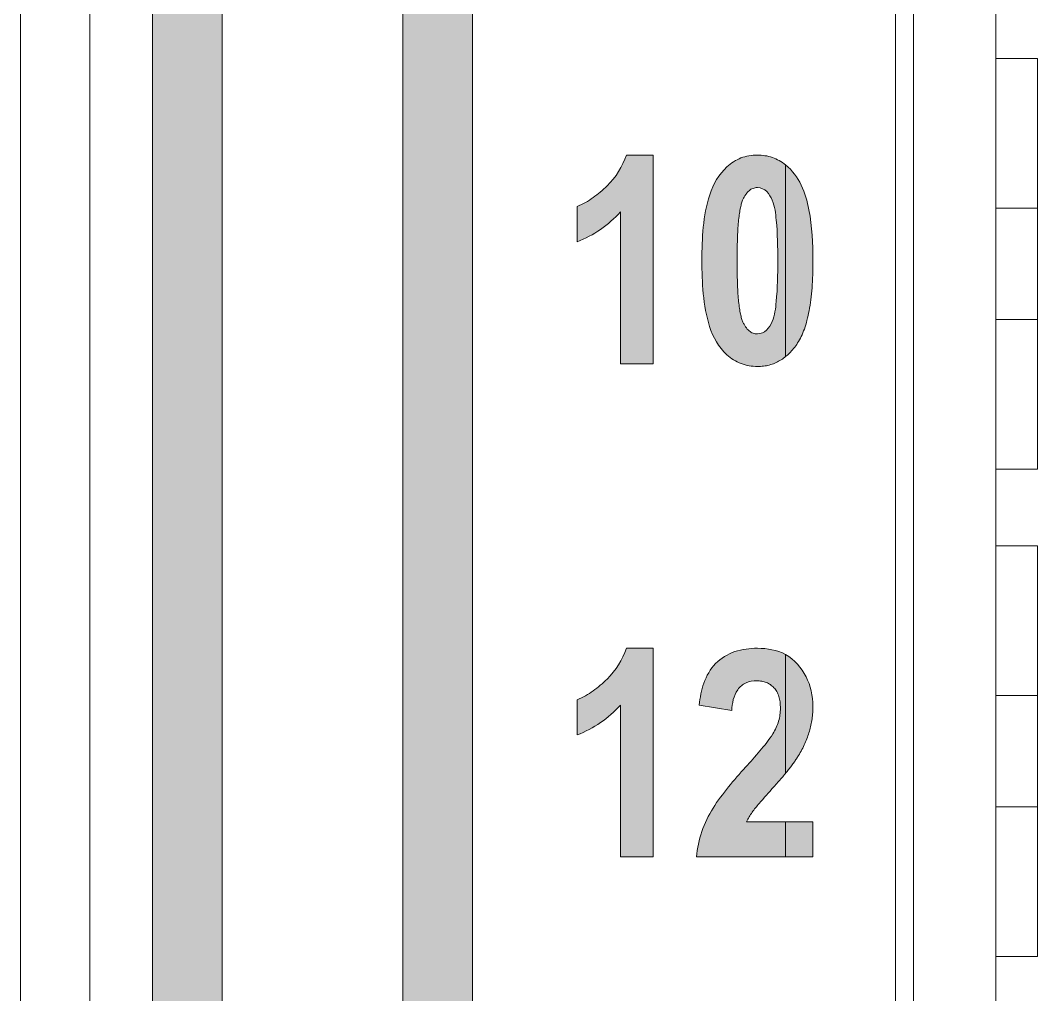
# Model space of a CAD drawing. Extents: x 222 to 1672, y 144 to 807.
# Drawn here: x 1401.44 to 1408.75, y 413.89 to 420.89 of the extents above; entities that cross this region are included whole.
import ezdxf

# ---------------------------------------------------------------- set-up
doc = ezdxf.new("R2010")
doc.units = 0
doc.header["$LTSCALE"] = 2
doc.header["$MEASUREMENT"] = 0
doc.layers.get('0').update_dxf_attribs({"linetype": 'CONTINUOUS'})
doc.layers.add('DIM', color=7, linetype='CONTINUOUS')

msp = doc.modelspace()

# ---------------------------------------------------------------- hatches: boundary and pattern name
at = {"lineweight": 5}
h = msp.add_hatch(color=256, dxfattribs=at)
edge = h.paths.add_edge_path(flags=0)
edge.add_line((1405.44373, 419.5492), (1405.44373, 419.29595))
edge.add_spline(control_points=[(1405.44373, 419.29595), (1405.50272, 419.31989), (1405.55932, 419.34837), (1405.66423, 419.421), (1405.71145, 419.46411), (1405.75542, 419.51024)], knot_values=[0, 0, 0, 0, 0.5, 0.5, 1, 1, 1, 1], weights=[1, 1, 1, 1, 1, 1], degree=3, periodic=0)
edge.add_line((1405.75542, 419.51024), (1405.75542, 418.41933))
edge.add_line((1405.75542, 418.41933), (1405.98918, 418.41933))
edge.add_line((1405.98918, 418.41933), (1405.98918, 419.91933))
edge.add_line((1405.98918, 419.91933), (1405.79712, 419.91933))
edge.add_spline(control_points=[(1405.79712, 419.91933), (1405.76935, 419.83563), (1405.72159, 419.75994), (1405.6274, 419.66693), (1405.59383, 419.6385), (1405.52311, 419.58747), (1405.48419, 419.5672), (1405.44373, 419.5492)], knot_values=[0, 0, 0, 0, 0.5, 0.5, 0.75, 0.75, 1, 1, 1, 1], weights=[1, 1, 1, 1, 1, 1, 1, 1], degree=3, periodic=0)
h = msp.add_hatch(color=256, dxfattribs=at)
edge = h.paths.add_edge_path(flags=0)
edge.add_spline(control_points=[(1406.33983, 419.16202), (1406.33982, 419.08184), (1406.34256, 419.00187), (1406.35802, 418.84274), (1406.37156, 418.76289), (1406.41927, 418.61047), (1406.46018, 418.5387), (1406.55029, 418.45701), (1406.58382, 418.43527), (1406.65973, 418.40618), (1406.69951, 418.40143), (1406.73979, 418.39985)], knot_values=[0, 0, 0, 0, 0.25, 0.25, 0.5, 0.5, 0.75, 0.75, 0.875, 0.875, 1, 1, 1, 1], weights=[1, 1, 1, 1, 1, 1, 1, 1, 1, 1, 1, 1], degree=3, periodic=0)
edge.add_spline(control_points=[(1406.73979, 418.39985), (1406.75434, 418.40037), (1406.78285, 418.40138), (1406.82448, 418.40966), (1406.86411, 418.42264), (1406.9015, 418.44151), (1406.92681, 418.45872), (1406.9399, 418.4691), (1406.94191, 418.47073)], knot_values=[0.7717282, 0.7717282, 0.7717282, 0.7717282, 0.8173051, 0.8610365, 0.9042897, 0.9476772, 0.991878, 1, 1, 1, 1], weights=[1, 1, 1, 1, 1, 1, 1, 1, 1], degree=3, periodic=0)
edge.add_line((1406.94191, 418.47073), (1406.94191, 419.84819))
edge.add_spline(control_points=[(1406.94191, 419.84819), (1406.91324, 419.87155), (1406.88134, 419.88987), (1406.81156, 419.91382), (1406.77531, 419.91798), (1406.73857, 419.91933)], knot_values=[0, 0, 0, 0, 0.5, 0.5, 1, 1, 1, 1], weights=[1, 1, 1, 1, 1, 1], degree=3, periodic=0)
edge.add_spline(control_points=[(1406.73857, 419.91933), (1406.69842, 419.9179), (1406.65806, 419.91239), (1406.58382, 419.88378), (1406.54956, 419.86131), (1406.46219, 419.78129), (1406.42108, 419.70952), (1406.34669, 419.48225), (1406.34145, 419.32124), (1406.33983, 419.16202)], knot_values=[0, 0, 0, 0, 0.125, 0.125, 0.25, 0.25, 0.5, 0.5, 1, 1, 1, 1], weights=[1, 1, 1, 1, 1, 1, 1, 1, 1, 1], degree=3, periodic=0)
edge = h.paths.add_edge_path(flags=0)
edge.add_spline(control_points=[(1406.73918, 418.63362), (1406.73378, 418.63393), (1406.723, 418.63455), (1406.70733, 418.63899), (1406.69241, 418.64605), (1406.67866, 418.65637), (1406.66571, 418.66943), (1406.6536, 418.68532), (1406.64243, 418.70406), (1406.63148, 418.72611), (1406.62241, 418.75397), (1406.61434, 418.78867), (1406.60793, 418.83123), (1406.60265, 418.88161), (1406.59802, 418.93986), (1406.59523, 419.00595), (1406.59337, 419.07983), (1406.59318, 419.13169), (1406.59308, 419.15898)], knot_values=[0, 0, 0, 0, 0.0276253, 0.0550696, 0.0826901, 0.1116479, 0.1424706, 0.1765148, 0.2135373, 0.2539204, 0.3021668, 0.3629611, 0.4359899, 0.522121, 0.6220587, 0.7347855, 0.8604046, 1, 1, 1, 1], weights=[1, 1, 1, 1, 1, 1, 1, 1, 1, 1, 1, 1, 1, 1, 1, 1, 1, 1, 1], degree=3, periodic=0)
edge.add_spline(control_points=[(1406.59308, 419.15898), (1406.59318, 419.18627), (1406.59337, 419.23823), (1406.59523, 419.31221), (1406.59802, 419.3784), (1406.60265, 419.43665), (1406.60795, 419.48714), (1406.61436, 419.52989), (1406.62234, 419.56482), (1406.63156, 419.59283), (1406.64237, 419.61504), (1406.65349, 419.63385), (1406.66592, 419.64946), (1406.67854, 419.66283), (1406.69242, 419.67311), (1406.70733, 419.68019), (1406.723, 419.68463), (1406.73378, 419.68525), (1406.73918, 419.68556)], knot_values=[0, 0, 0, 0, 0.1393219, 0.2652126, 0.3777186, 0.4774605, 0.5634228, 0.6368201, 0.6979994, 0.7461512, 0.7869217, 0.8238717, 0.8574401, 0.8885709, 0.917472, 0.9450383, 0.9724288, 1, 1, 1, 1], weights=[1, 1, 1, 1, 1, 1, 1, 1, 1, 1, 1, 1, 1, 1, 1, 1, 1, 1, 1], degree=3, periodic=0)
edge.add_spline(control_points=[(1406.73918, 419.68556), (1406.76436, 419.68417), (1406.78905, 419.6743), (1406.82342, 419.63881), (1406.83642, 419.61692), (1406.86497, 419.54861), (1406.86976, 419.50001), (1406.88379, 419.35425), (1406.88491, 419.25657), (1406.88529, 419.15898)], knot_values=[0, 0, 0, 0, 0.125, 0.125, 0.25, 0.25, 0.5, 0.5, 1, 1, 1, 1], weights=[1, 1, 1, 1, 1, 1, 1, 1, 1, 1], degree=3, periodic=0)
edge.add_spline(control_points=[(1406.88529, 419.15898), (1406.88491, 419.0611), (1406.88375, 418.96301), (1406.86953, 418.81709), (1406.86422, 418.76731), (1406.83505, 418.70025), (1406.82242, 418.67879), (1406.78764, 418.64397), (1406.76365, 418.63497), (1406.73918, 418.63362)], knot_values=[0, 0, 0, 0, 0.5, 0.5, 0.75, 0.75, 0.875, 0.875, 1, 1, 1, 1], weights=[1, 1, 1, 1, 1, 1, 1, 1, 1, 1], degree=3, periodic=0)
h = msp.add_hatch(color=256, dxfattribs=at)
edge = h.paths.add_edge_path(flags=0)
edge.add_line((1406.94191, 419.84819), (1406.94191, 418.47073))
edge.add_spline(control_points=[(1406.94191, 418.47073), (1406.95124, 418.47829), (1406.97163, 418.49665), (1407.00057, 418.52945), (1407.02967, 418.56939), (1407.05566, 418.61621), (1407.07818, 418.67061), (1407.09664, 418.73293), (1407.11208, 418.80302), (1407.12409, 418.88089), (1407.13233, 418.96667), (1407.13753, 419.06019), (1407.13819, 419.12519), (1407.13853, 419.15898)], knot_values=[0, 0, 0, 0, 0.0376311, 0.0858404, 0.1368698, 0.1922659, 0.2532903, 0.3211114, 0.3957387, 0.4781578, 0.5679838, 0.665787, 0.7717282, 0.7717282, 0.7717282, 0.7717282], weights=[1, 1, 1, 1, 1, 1, 1, 1, 1, 1, 1, 1, 1, 1], degree=3, periodic=0)
edge.add_spline(control_points=[(1407.13853, 419.15898), (1407.13729, 419.28224), (1407.13286, 419.4052), (1407.09745, 419.58705), (1407.08136, 419.64701), (1407.0279, 419.75831), (1406.9904, 419.80867), (1406.94191, 419.84819)], knot_values=[0, 0, 0, 0, 0.5, 0.5, 0.75, 0.75, 1, 1, 1, 1], weights=[1, 1, 1, 1, 1, 1, 1, 1], degree=3, periodic=0)
h = msp.add_hatch(color=256, dxfattribs=at)
edge = h.paths.add_edge_path(flags=0)
edge.add_line((1405.44373, 416.00569), (1405.44373, 415.75245))
edge.add_spline(control_points=[(1405.44373, 415.75245), (1405.50272, 415.77638), (1405.55932, 415.80486), (1405.66423, 415.87749), (1405.71145, 415.92061), (1405.75542, 415.96673)], knot_values=[0, 0, 0, 0, 0.5, 0.5, 1, 1, 1, 1], weights=[1, 1, 1, 1, 1, 1], degree=3, periodic=0)
edge.add_line((1405.75542, 415.96673), (1405.75542, 414.87582))
edge.add_line((1405.75542, 414.87582), (1405.98918, 414.87582))
edge.add_line((1405.98918, 414.87582), (1405.98918, 416.37582))
edge.add_line((1405.98918, 416.37582), (1405.79712, 416.37582))
edge.add_spline(control_points=[(1405.79712, 416.37582), (1405.76935, 416.29212), (1405.72159, 416.21643), (1405.6274, 416.12342), (1405.59383, 416.09499), (1405.52311, 416.04396), (1405.48419, 416.02369), (1405.44373, 416.00569)], knot_values=[0, 0, 0, 0, 0.5, 0.5, 0.75, 0.75, 1, 1, 1, 1], weights=[1, 1, 1, 1, 1, 1, 1, 1], degree=3, periodic=0)
h = msp.add_hatch(color=256, dxfattribs=at)
edge = h.paths.add_edge_path(flags=0)
edge.add_spline(control_points=[(1406.85028, 415.76097), (1406.82313, 415.71689), (1406.7899, 415.67744), (1406.72333, 415.59863), (1406.689, 415.56013), (1406.65457, 415.52172)], knot_values=[0, 0, 0, 0, 0.5, 0.5, 1, 1, 1, 1], weights=[1, 1, 1, 1, 1, 1], degree=3, periodic=0)
edge.add_spline(control_points=[(1406.65457, 415.52172), (1406.57084, 415.42804), (1406.48697, 415.33329), (1406.38727, 415.17396), (1406.35923, 415.11696), (1406.31959, 414.99928), (1406.30823, 414.93811), (1406.30087, 414.87582)], knot_values=[0, 0, 0, 0, 0.5, 0.5, 0.75, 0.75, 1, 1, 1, 1], weights=[1, 1, 1, 1, 1, 1, 1, 1], degree=3, periodic=0)
edge.add_line((1406.30087, 414.87582), (1406.94191, 414.87582))
edge.add_line((1406.94191, 414.87582), (1406.94191, 415.12907))
edge.add_line((1406.94191, 415.12907), (1406.66035, 415.12907))
edge.add_spline(control_points=[(1406.66035, 415.12907), (1406.67287, 415.15261), (1406.68574, 415.17591), (1406.71648, 415.21904), (1406.73356, 415.23942), (1406.78556, 415.30003), (1406.82093, 415.33983), (1406.85668, 415.37927)], knot_values=[0, 0, 0, 0, 0.25, 0.25, 0.5, 0.5, 1, 1, 1, 1], weights=[1, 1, 1, 1, 1, 1, 1, 1], degree=3, periodic=0)
edge.add_spline(control_points=[(1406.85668, 415.37927), (1406.86665, 415.39041), (1406.88603, 415.41204), (1406.91374, 415.444), (1406.93204, 415.4658), (1406.9412, 415.47688), (1406.94191, 415.47774)], knot_values=[0.8030635, 0.8030635, 0.8030635, 0.8030635, 0.8708682, 0.9348175, 0.994925, 1, 1, 1, 1], weights=[1, 1, 1, 1, 1, 1, 1], degree=3, periodic=0)
edge.add_line((1406.94191, 415.47774), (1406.94191, 416.33015))
edge.add_spline(control_points=[(1406.94191, 416.33015), (1406.87995, 416.36408), (1406.80944, 416.37391), (1406.73949, 416.37582)], knot_values=[0, 0, 0, 0, 1, 1, 1, 1], weights=[1, 1, 1, 1], degree=3, periodic=0)
edge.add_spline(control_points=[(1406.73949, 416.37582), (1406.68448, 416.37474), (1406.62906, 416.36883), (1406.52548, 416.33352), (1406.4775, 416.30461), (1406.39975, 416.22621), (1406.37281, 416.17706), (1406.33614, 416.07452), (1406.32657, 416.02105), (1406.32035, 415.96673)], knot_values=[0, 0, 0, 0, 0.25, 0.25, 0.5, 0.5, 0.75, 0.75, 1, 1, 1, 1], weights=[1, 1, 1, 1, 1, 1, 1, 1, 1, 1], degree=3, periodic=0)
edge.add_line((1406.32035, 415.96673), (1406.55412, 415.92777))
edge.add_spline(control_points=[(1406.55412, 415.92777), (1406.55886, 415.98023), (1406.56668, 416.03457), (1406.61277, 416.0991), (1406.63338, 416.11682), (1406.68158, 416.13805), (1406.70807, 416.14091), (1406.73431, 416.14206)], knot_values=[0, 0, 0, 0, 0.5, 0.5, 0.75, 0.75, 1, 1, 1, 1], weights=[1, 1, 1, 1, 1, 1, 1, 1], degree=3, periodic=0)
edge.add_spline(control_points=[(1406.73431, 416.14206), (1406.74646, 416.14154), (1406.77002, 416.14054), (1406.80343, 416.13081), (1406.83322, 416.11499), (1406.85878, 416.09263), (1406.87998, 416.06422), (1406.89441, 416.02908), (1406.90323, 415.98837), (1406.90423, 415.95927), (1406.90477, 415.9439)], knot_values=[0, 0, 0, 0, 0.1228323, 0.2384044, 0.3493098, 0.4623271, 0.5799993, 0.705334, 0.8443444, 1, 1, 1, 1], weights=[1, 1, 1, 1, 1, 1, 1, 1, 1, 1, 1], degree=3, periodic=0)
edge.add_spline(control_points=[(1406.90477, 415.9439), (1406.90414, 415.92852), (1406.90287, 415.89742), (1406.89181, 415.85118), (1406.87487, 415.80502), (1406.85861, 415.77589), (1406.85028, 415.76097)], knot_values=[0, 0, 0, 0, 0.2386229, 0.4825735, 0.734928, 1, 1, 1, 1], weights=[1, 1, 1, 1, 1, 1, 1], degree=3, periodic=0)
h = msp.add_hatch(color=256, dxfattribs=at)
edge = h.paths.add_edge_path(flags=0)
edge.add_line((1406.94191, 416.33015), (1406.94191, 415.47774))
edge.add_spline(control_points=[(1406.94191, 415.47774), (1406.9491, 415.48645), (1406.96349, 415.50412), (1406.98371, 415.5307), (1407.00279, 415.55632), (1407.01954, 415.58053), (1407.03835, 415.61081), (1407.05934, 415.64726), (1407.08066, 415.69126), (1407.09865, 415.73508), (1407.11343, 415.77886), (1407.12481, 415.8229), (1407.13262, 415.86759), (1407.13775, 415.91294), (1407.13827, 415.94348), (1407.13853, 415.95882)], knot_values=[0, 0, 0, 0, 0.0512068, 0.1034017, 0.1514527, 0.1961345, 0.2368708, 0.3131384, 0.3868295, 0.4584521, 0.5278761, 0.5963043, 0.6645574, 0.7335282, 0.8030635, 0.8030635, 0.8030635, 0.8030635], weights=[1, 1, 1, 1, 1, 1, 1, 1, 1, 1, 1, 1, 1, 1, 1, 1], degree=3, periodic=0)
edge.add_spline(control_points=[(1407.13853, 415.95882), (1407.13716, 416.03288), (1407.12222, 416.10664), (1407.05474, 416.23597), (1407.0068, 416.29462), (1406.94191, 416.33015)], knot_values=[0, 0, 0, 0, 0.5, 0.5, 1, 1, 1, 1], weights=[1, 1, 1, 1, 1, 1], degree=3, periodic=0)
msp.add_hatch(color=256, dxfattribs=at).paths.add_polyline_path([(1406.94191, 414.87582), (1407.13853, 414.87582), (1407.13853, 415.12907), (1406.94191, 415.12907)], flags=0)
at = {"layer": 'DIM'}
for points in [[(1404.69191, 393.826), (1404.69191, 463.32772), (1406.94191, 465.57772), (1406.94191, 466.28483), (1404.19191, 463.53483), (1404.19191, 393.61889), (1406.94191, 390.86889), (1406.94191, 391.576)], [(1402.89191, 393.08042), (1402.89191, 464.07331), (1403.38381, 464.56521), (1403.38381, 465.27231), (1402.39191, 464.28042), (1402.39191, 392.87331), (1403.38381, 391.88141), (1403.38381, 392.58852)]]:
    msp.add_hatch(color=256, dxfattribs=at).paths.add_polyline_path(points, flags=0)

# ---------------------------------------------------------------- linework, layer by layer
at = {"linetype": 'Continuous', "lineweight": 5}
for p, q in [((1401.44191, 380.57686), (1401.44191, 476.57686)), ((1401.94191, 476.57686), (1401.94191, 380.57686)), ((1402.39191, 464.28042), (1402.39191, 392.87331)), ((1402.89191, 393.08041), (1402.89191, 464.07331)), ((1404.19191, 463.53483), (1404.19191, 393.61889)), ((1404.69191, 393.826), (1404.69191, 463.32773)), ((1407.73089, 442.86788), (1407.73089, 398.90584)), ((1407.86191, 399.03686), (1407.86191, 442.73686)), ((1408.45317, 421.16184), (1408.45317, 420.61184)), ((1408.45317, 420.61184), (1408.75317, 420.61184)), ((1408.45317, 420.61184), (1408.45317, 417.66184)), ((1408.75317, 417.66184), (1408.75317, 420.61184)), ((1408.75317, 419.53684), (1408.45317, 419.53684)), ((1408.75317, 418.73684), (1408.45317, 418.73684)), ((1408.75317, 417.66184), (1408.45317, 417.66184)), ((1408.45317, 417.66184), (1408.45317, 417.11184)), ((1408.45317, 417.11184), (1408.75317, 417.11184)), ((1408.45317, 417.11184), (1408.45317, 414.16184)), ((1408.75317, 414.16184), (1408.75317, 417.11184)), ((1408.75317, 416.03684), (1408.45317, 416.03684)), ((1408.75317, 415.23684), (1408.45317, 415.23684)), ((1408.45317, 414.16184), (1408.45317, 413.61184)), ((1408.75317, 414.16184), (1408.45317, 414.16184))]:
    msp.add_line(p, q, dxfattribs=at)
at = {"lineweight": 5}
for p, q in [((1405.79712, 419.91933), (1405.98918, 419.91933)), ((1405.98918, 419.91933), (1405.98918, 418.41933)), ((1406.94191, 419.84819), (1406.94191, 418.47073)), ((1405.44373, 419.29595), (1405.44373, 419.5492)), ((1405.75542, 418.41933), (1405.75542, 419.51024)), ((1405.98918, 418.41933), (1405.75542, 418.41933)), ((1405.79712, 416.37582), (1405.98918, 416.37582)), ((1405.98918, 416.37582), (1405.98918, 414.87582)), ((1406.94191, 416.33015), (1406.94191, 415.47774)), ((1405.44373, 415.75245), (1405.44373, 416.00569)), ((1405.75542, 414.87582), (1405.75542, 415.96673)), ((1406.55412, 415.92777), (1406.32035, 415.96673)), ((1406.66035, 415.12907), (1406.94191, 415.12907)), ((1406.94191, 415.12907), (1407.13853, 415.12907)), ((1406.94191, 415.12907), (1406.94191, 414.87582)), ((1407.13853, 415.12907), (1407.13853, 414.87582)), ((1405.98918, 414.87582), (1405.75542, 414.87582)), ((1406.94191, 414.87582), (1406.30087, 414.87582)), ((1407.13853, 414.87582), (1406.94191, 414.87582))]:
    msp.add_line(p, q, dxfattribs=at)
for points, knots in [([(1405.44373, 419.5492), (1405.48419, 419.5672), (1405.52311, 419.58747), (1405.59383, 419.6385), (1405.6274, 419.66693), (1405.72159, 419.75994), (1405.76935, 419.83563), (1405.79712, 419.91933)], [0, 0, 0, 0, 0.25, 0.25, 0.5, 0.5, 1, 1, 1, 1]), ([(1406.33983, 419.16202), (1406.34145, 419.32124), (1406.34669, 419.48225), (1406.42108, 419.70952), (1406.46219, 419.78129), (1406.54956, 419.86131), (1406.58382, 419.88378), (1406.65806, 419.91239), (1406.69842, 419.9179), (1406.73857, 419.91933)], [0, 0, 0, 0, 0.5, 0.5, 0.75, 0.75, 0.875, 0.875, 1, 1, 1, 1]), ([(1406.73857, 419.91933), (1406.77531, 419.91798), (1406.81156, 419.91382), (1406.88134, 419.88987), (1406.91324, 419.87155), (1406.94191, 419.84819)], [0, 0, 0, 0, 0.5, 0.5, 1, 1, 1, 1]), ([(1406.94191, 419.84819), (1406.9904, 419.80867), (1407.0279, 419.75831), (1407.08136, 419.64701), (1407.09745, 419.58705), (1407.13286, 419.4052), (1407.13729, 419.28224), (1407.13853, 419.15898)], [0, 0, 0, 0, 0.25, 0.25, 0.5, 0.5, 1, 1, 1, 1]), ([(1406.73918, 419.68556), (1406.73378, 419.68525), (1406.723, 419.68463), (1406.70733, 419.68019), (1406.69242, 419.67311), (1406.67854, 419.66283), (1406.66592, 419.64946), (1406.65349, 419.63385), (1406.64237, 419.61504), (1406.63156, 419.59283), (1406.62234, 419.56482), (1406.61436, 419.52989), (1406.60795, 419.48714), (1406.60265, 419.43665), (1406.59802, 419.3784), (1406.59523, 419.31221), (1406.59337, 419.23823), (1406.59318, 419.18627), (1406.59308, 419.15898)], [0, 0, 0, 0, 0.0275712, 0.0549617, 0.082528, 0.1114291, 0.1425599, 0.1761283, 0.2130783, 0.2538488, 0.3020006, 0.3631799, 0.4365772, 0.5225395, 0.6222814, 0.7347874, 0.8606781, 1, 1, 1, 1]), ([(1406.88529, 419.15898), (1406.88491, 419.25657), (1406.88379, 419.35425), (1406.86976, 419.50001), (1406.86497, 419.54861), (1406.83642, 419.61692), (1406.82342, 419.63881), (1406.78905, 419.6743), (1406.76436, 419.68417), (1406.73918, 419.68556)], [0, 0, 0, 0, 0.5, 0.5, 0.75, 0.75, 0.875, 0.875, 1, 1, 1, 1]), ([(1405.75542, 419.51024), (1405.71145, 419.46411), (1405.66423, 419.421), (1405.55932, 419.34837), (1405.50272, 419.31989), (1405.44373, 419.29595)], [0, 0, 0, 0, 0.5, 0.5, 1, 1, 1, 1]), ([(1406.73979, 418.39985), (1406.69951, 418.40143), (1406.65973, 418.40618), (1406.58382, 418.43527), (1406.55029, 418.45701), (1406.46018, 418.5387), (1406.41927, 418.61047), (1406.37156, 418.76289), (1406.35802, 418.84274), (1406.34256, 419.00187), (1406.33982, 419.08184), (1406.33983, 419.16202)], [0, 0, 0, 0, 0.125, 0.125, 0.25, 0.25, 0.5, 0.5, 0.75, 0.75, 1, 1, 1, 1]), ([(1406.59308, 419.15898), (1406.59318, 419.13169), (1406.59337, 419.07983), (1406.59523, 419.00595), (1406.59802, 418.93986), (1406.60265, 418.88161), (1406.60793, 418.83123), (1406.61434, 418.78867), (1406.62241, 418.75397), (1406.63148, 418.72611), (1406.64243, 418.70406), (1406.6536, 418.68532), (1406.66571, 418.66943), (1406.67866, 418.65637), (1406.69241, 418.64605), (1406.70733, 418.63899), (1406.723, 418.63455), (1406.73378, 418.63393), (1406.73918, 418.63362)], [0, 0, 0, 0, 0.1395954, 0.2652145, 0.3779413, 0.477879, 0.5640101, 0.6370389, 0.6978332, 0.7460796, 0.7864627, 0.8234852, 0.8575294, 0.8883521, 0.9173099, 0.9449304, 0.9723747, 1, 1, 1, 1]), ([(1406.73918, 418.63362), (1406.76365, 418.63497), (1406.78764, 418.64397), (1406.82242, 418.67879), (1406.83505, 418.70025), (1406.86422, 418.76731), (1406.86953, 418.81709), (1406.88375, 418.96301), (1406.88491, 419.0611), (1406.88529, 419.15898)], [0, 0, 0, 0, 0.125, 0.125, 0.25, 0.25, 0.5, 0.5, 1, 1, 1, 1]), ([(1407.13853, 419.15898), (1407.13819, 419.12519), (1407.13753, 419.06019), (1407.13233, 418.96667), (1407.12409, 418.88089), (1407.11208, 418.80302), (1407.09664, 418.73293), (1407.07818, 418.67061), (1407.05566, 418.61621), (1407.02967, 418.56939), (1407.00057, 418.52945), (1406.97163, 418.49665), (1406.95124, 418.47829), (1406.94191, 418.47073)], [0, 0, 0, 0, 0.10594121, 0.20374449, 0.29357047, 0.37598958, 0.45061681, 0.51843792, 0.57946234, 0.63485845, 0.68588788, 0.73409717, 0.77172825, 0.77172825, 0.77172825, 0.77172825]), ([(1406.94191, 418.47073), (1406.9399, 418.4691), (1406.92681, 418.45872), (1406.9015, 418.44151), (1406.86411, 418.42264), (1406.82448, 418.40966), (1406.78285, 418.40138), (1406.75434, 418.40037), (1406.73979, 418.39985)], [0.77172825, 0.77172825, 0.77172825, 0.77172825, 0.77985021, 0.824051, 0.86743855, 0.91069179, 0.95442311, 1, 1, 1, 1]), ([(1405.44373, 416.00569), (1405.48419, 416.02369), (1405.52311, 416.04396), (1405.59383, 416.09499), (1405.6274, 416.12342), (1405.72159, 416.21643), (1405.76935, 416.29212), (1405.79712, 416.37582)], [0, 0, 0, 0, 0.25, 0.25, 0.5, 0.5, 1, 1, 1, 1]), ([(1406.32035, 415.96673), (1406.32657, 416.02105), (1406.33614, 416.07452), (1406.37281, 416.17706), (1406.39975, 416.22621), (1406.4775, 416.30461), (1406.52548, 416.33352), (1406.62906, 416.36883), (1406.68448, 416.37474), (1406.73949, 416.37582)], [0, 0, 0, 0, 0.25, 0.25, 0.5, 0.5, 0.75, 0.75, 1, 1, 1, 1]), ([(1406.94191, 416.33015), (1407.0068, 416.29462), (1407.05474, 416.23597), (1407.12222, 416.10664), (1407.13716, 416.03288), (1407.13853, 415.95882)], [0, 0, 0, 0, 0.5, 0.5, 1, 1, 1, 1]), ([(1406.73431, 416.14206), (1406.70807, 416.14091), (1406.68158, 416.13805), (1406.63338, 416.11682), (1406.61277, 416.0991), (1406.56668, 416.03457), (1406.55886, 415.98023), (1406.55412, 415.92777)], [0, 0, 0, 0, 0.25, 0.25, 0.5, 0.5, 1, 1, 1, 1]), ([(1406.90477, 415.9439), (1406.90423, 415.95927), (1406.90323, 415.98837), (1406.89441, 416.02908), (1406.87998, 416.06422), (1406.85878, 416.09263), (1406.83322, 416.11499), (1406.80343, 416.13081), (1406.77002, 416.14054), (1406.74646, 416.14154), (1406.73431, 416.14206)], [0, 0, 0, 0, 0.1556556, 0.294666, 0.4200007, 0.5376729, 0.6506902, 0.7615956, 0.8771677, 1, 1, 1, 1]), ([(1405.75542, 415.96673), (1405.71145, 415.92061), (1405.66423, 415.87749), (1405.55932, 415.80486), (1405.50272, 415.77638), (1405.44373, 415.75245)], [0, 0, 0, 0, 0.5, 0.5, 1, 1, 1, 1]), ([(1406.85028, 415.76097), (1406.85861, 415.77589), (1406.87487, 415.80502), (1406.89181, 415.85118), (1406.90287, 415.89742), (1406.90414, 415.92852), (1406.90477, 415.9439)], [0, 0, 0, 0, 0.265072, 0.5174265, 0.7613771, 1, 1, 1, 1]), ([(1407.13853, 415.95882), (1407.13827, 415.94348), (1407.13775, 415.91294), (1407.13262, 415.86759), (1407.12481, 415.8229), (1407.11343, 415.77886), (1407.09865, 415.73508), (1407.08066, 415.69126), (1407.05934, 415.64726), (1407.03835, 415.61081), (1407.01954, 415.58053), (1407.00279, 415.55632), (1406.98371, 415.5307), (1406.96349, 415.50412), (1406.9491, 415.48645), (1406.94191, 415.47774)], [0, 0, 0, 0, 0.06953522, 0.13850609, 0.20675918, 0.27518738, 0.34461132, 0.41623392, 0.48992501, 0.56619263, 0.60692894, 0.65161073, 0.69966181, 0.75185661, 0.80306346, 0.80306346, 0.80306346, 0.80306346]), ([(1406.65457, 415.52172), (1406.689, 415.56013), (1406.72333, 415.59863), (1406.7899, 415.67744), (1406.82313, 415.71689), (1406.85028, 415.76097)], [0, 0, 0, 0, 0.5, 0.5, 1, 1, 1, 1]), ([(1406.30087, 414.87582), (1406.30823, 414.93811), (1406.31959, 414.99928), (1406.35923, 415.11696), (1406.38727, 415.17396), (1406.48697, 415.33329), (1406.57084, 415.42804), (1406.65457, 415.52172)], [0, 0, 0, 0, 0.25, 0.25, 0.5, 0.5, 1, 1, 1, 1]), ([(1406.94191, 415.47774), (1406.9412, 415.47688), (1406.93204, 415.4658), (1406.91374, 415.444), (1406.88603, 415.41204), (1406.86665, 415.39041), (1406.85668, 415.37927)], [0.80306346, 0.80306346, 0.80306346, 0.80306346, 0.80813849, 0.86824596, 0.9321953, 1, 1, 1, 1]), ([(1406.85668, 415.37927), (1406.82093, 415.33983), (1406.78556, 415.30003), (1406.73356, 415.23942), (1406.71648, 415.21904), (1406.68574, 415.17591), (1406.67287, 415.15261), (1406.66035, 415.12907)], [0, 0, 0, 0, 0.5, 0.5, 0.75, 0.75, 1, 1, 1, 1])]:
    msp.add_open_spline(points, degree=3, knots=knots, dxfattribs=at)
msp.add_open_spline([(1406.73949, 416.37582), (1406.80944, 416.37391), (1406.87995, 416.36408), (1406.94191, 416.33015)], degree=3, dxfattribs=at)

doc.saveas('drawing.dxf')
